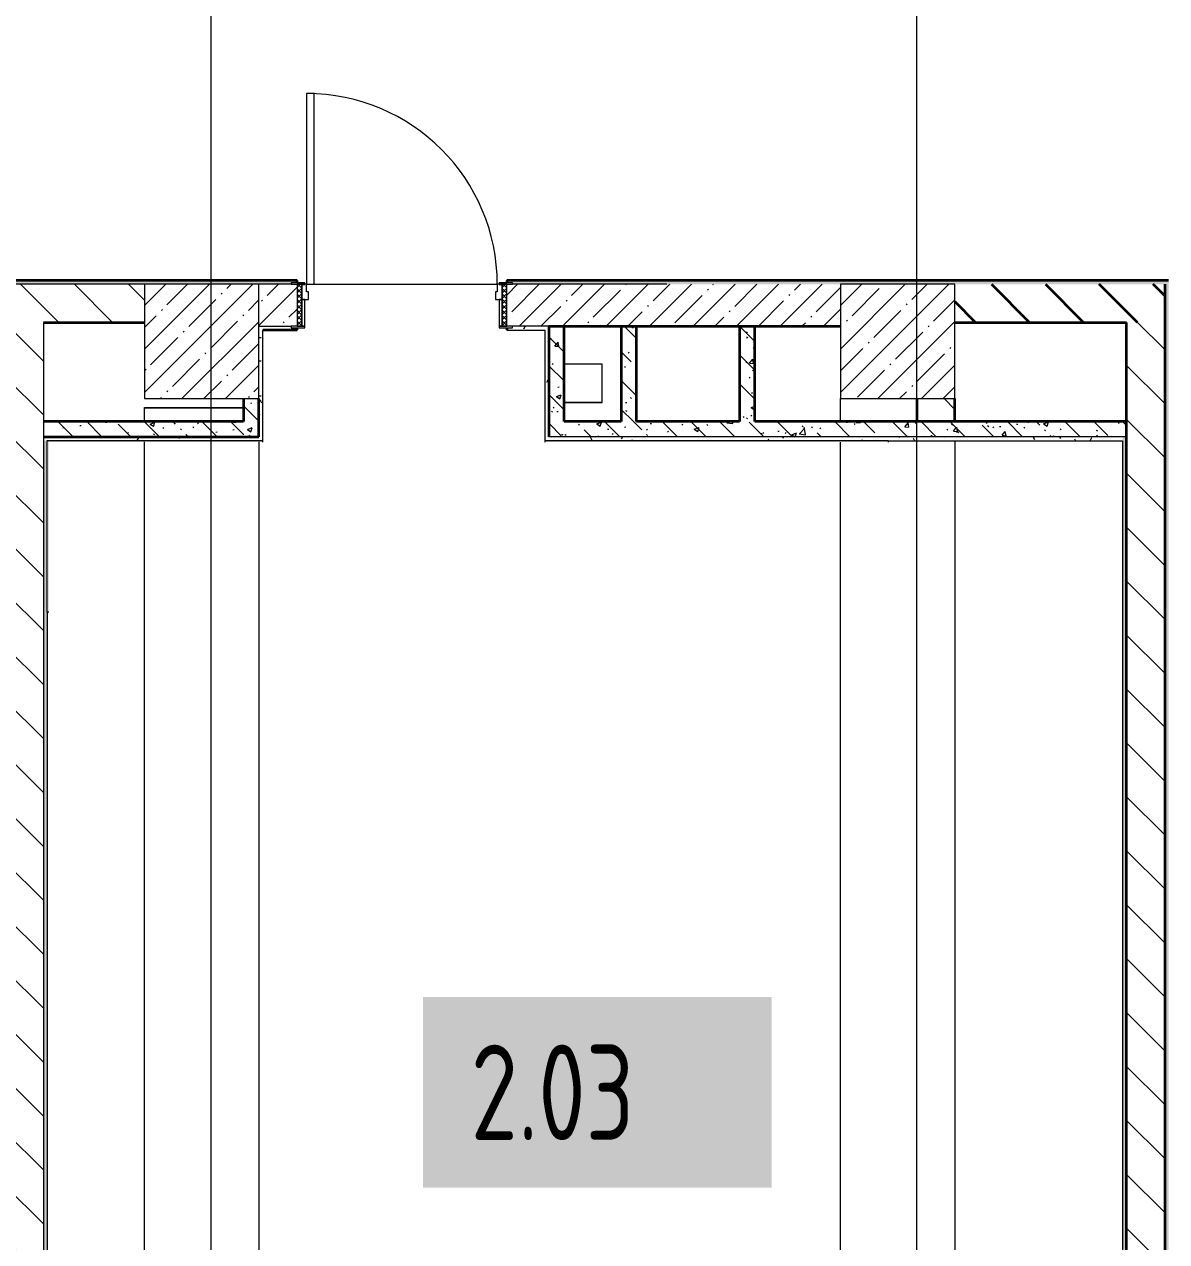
# Model space of a CAD drawing. Header units: millimetres. Extents: x 3914 to 443608, y -156176 to 78197.
# Drawn here: x 199894 to 205884, y -143099 to -136715 of the extents above; entities that cross this region are included whole.
import ezdxf

# ---------------------------------------------------------------- set-up
doc = ezdxf.new("R2010")
doc.units = ezdxf.units.MM
doc.linetypes.add('200_ШТРИХ__ш1_п0_6_', pattern=[160, 100, -60])
doc.linetypes.add('Осевая', pattern=[6350, 1270, -952.5, 3175, -952.5])
doc.layers.add('A-AREA-PATT-2', color=7, linetype='Continuous', lineweight=5, true_color=0xcde0ef, transparency=1)
for name, color, linetype, lineweight in [('A-DOOR-1', 7, 'Continuous', 5), ('A-DOOR-2', 7, '200_ШТРИХ__ш1_п0_6_', 5), ('A-DOOR-FRAM-2', 7, 'Continuous', 5), ('A-FLOR', 7, 'Continuous', 9), ('A-WALL', 7, 'Continuous', 5), ('A-WALL-1', 7, 'Continuous', 35), ('I-WALL', 7, 'Continuous', 5), ('S-COLS', 7, 'Continuous', 9), ('S-COLS-1', 7, 'Continuous', 5), ('Оси', 7, 'Continuous', 9), ('Оси-2', 7, 'Осевая', 9)]:
    doc.layers.add(name, color=color, linetype=linetype, lineweight=lineweight)
doc.layers.add('A-DOOR-FRAM-1', color=7, linetype='Continuous', lineweight=5, true_color=0xc0c0c0)
doc.layers.add('A-WALL-FNSH-1', color=9, linetype='Continuous', lineweight=5, true_color=0x808080)
doc.styles.add('СПДС', font='ГОСТ тип А.ttf', dxfattribs={"width": 0.9})
pattern_1 = [(135, (174964.42, -145977.62), (-141.4214, -141.4214), [])]
pattern_2 = [(135, (174964.42, -145977.62), (-150.8683, -150.8683), [213.36, -35.56, 7.112, -35.56]), (135, (174964.42, -145826.85), (-150.8683, -150.8683), []), (50, (174964.42, -145977.62), (255.0577, -22.3145), [26.67, -293.37]), (355, (174964.42, -145977.62), (-49.3404, 267.4791), [21.336, -234.696]), (100.451, (174985.68, -145979.48), (205.7195, 245.1636), [22.666, -249.326]), (46.184, (174964.42, -145906.5), (379.511, -58.86), [40.005, -440.055]), (96.636, (174996.05, -145911.4), (332.3634, 346.399), [33.999, -373.989]), (351.184, (174964.42, -145906.5), (332.367, 346.3953), [32.004, -352.044]), (21, (174999.98, -145924.28), (212.2602, -143.1711), [26.67, -293.37]), (326, (174999.98, -145924.28), (86.5224, 257.8632), [21.336, -234.696]), (71.451, (175017.67, -145936.2), (298.784, 114.6901), [22.666, -249.326]), (37.5, (174964.42, -145977.62), (4.32385, 118.3775), [6.706, -225.146, 6.706, -231.546, -235.585]), (37.5, (174964.42, -145977.62), (4.32385, 118.3775), [-470.103, 6.706, -228.879]), (7.5, (174964.42, -145977.62), (93.5476, 140.2533), [6.706, -129.134, 6.706, -219.812, -89.789]), (7.5, (174964.42, -145977.62), (93.5476, 140.2533), [-362.356, 6.706, -83.083]), (327.5, (174885.12, -145977.62), (189.82734, -8.0202), [6.706, -82.194, 6.706, -270.662, -368.046]), (327.5, (174885.12, -145977.62), (189.82734, -8.0202), [-366.268, 6.706, -361.34]), (317.5, (174849.56, -145977.62), (207.3811, 35.5976), [6.706, -108.864, 6.706, -177.495, -261.366]), (317.5, (174849.56, -145977.62), (207.3811, 35.5976), [-299.771, 6.706, -254.66])]
pattern_3 = [(0, (174964.42, -145977.62), (243.84, 60.96), [20.117, -162.763, 20.117, -162.763, -975.36]), (0, (174964.42, -145977.62), (243.84, 60.96), [-365.76, 20.117, -345.643, 20.117, -162.763, -426.72]), (0, (174964.42, -145977.62), (243.84, 60.96), [-914.4, 20.117, -101.803, 20.117, -284.683]), (120, (175055.86, -145947.14), (-174.71291, 180.69163), [20.117, -162.763, 20.117, -162.763, -975.36]), (120, (175055.86, -145947.14), (-174.71291, 180.69163), [-365.76, 20.117, -345.643, 20.117, -162.763, -426.72]), (120, (175055.86, -145947.14), (-174.71291, 180.69163), [-914.4, 20.117, -101.803, 20.117, -284.683]), (240, (175086.34, -145825.22), (-69.12709, -241.65163), [20.117, -162.763, 20.117, -162.763, -975.36]), (240, (175086.34, -145825.22), (-69.12709, -241.65163), [-365.76, 20.117, -345.643, 20.117, -162.763, -426.72]), (240, (175086.34, -145825.22), (-69.12709, -241.65163), [-914.4, 20.117, -101.803, 20.117, -284.683])]

# ---------------------------------------------------------------- blocks, each defined once
blk = doc.blocks.new('BSC_Колонна _Прямоугольная - 600х600-23286269-Объем проектирования 2 этажа')
at = {"layer": 'S-COLS-1'}
h = blk.add_hatch(dxfattribs=at)
h.set_pattern_fill('FP_3', color=256, style=0, pattern_type=2)
h.set_pattern_definition([(45, (-29509.74, -7600), (-114.04925, 114.04925), []), (45, (-29395.7, -7600), (-114.04925, 114.04925), [201.613, -40.323, 6.706, -33.617])])
h.paths.add_polyline_path([(-300, -300), (300, -300), (300, 300), (-300, 300), (-300, -133.9)])
for p, q in [((300, 300), (-300, 300)), ((-300, 300), (-300, -300)), ((300, -300), (300, 300)), ((-300, -300), (300, -300))]:
    blk.add_line(p, q, dxfattribs=at)
blk = doc.blocks.new('BSC_Колонна _Прямоугольная - 600х600-V296-Объем проектирования 2 этажа')
at = {"layer": 'S-COLS-1'}
h = blk.add_hatch(dxfattribs=at)
h.set_pattern_fill('FP_28', color=256, style=0, pattern_type=2)
h.set_pattern_definition([(45, (-25860, -7600), (-114.0493, 114.0493), []), (45, (-25745.95, -7600), (-114.0493, 114.0493), [201.613, -40.323, 6.706, -33.617])])
h.paths.add_polyline_path([(-300, -300), (300, -300), (300, 300), (-300, 300), (-300, 80)])
for p, q in [((300, 300), (-300, 300)), ((-300, 300), (-300, -300)), ((300, -300), (300, 300)), ((-300, -300), (300, -300))]:
    blk.add_line(p, q, dxfattribs=at)

msp = doc.modelspace()

# ---------------------------------------------------------------- hatches: boundary and pattern name
at = {"layer": 'A-AREA-PATT-2'}
h = msp.add_hatch(color=256, dxfattribs=at)
h.paths.add_polyline_path([(200018.4, -139797.6), (200022.4, -139796.2), (200022.4, -138905.6), (201144.4, -138905.6), (201144.4, -138901.6), (200018.4, -138901.6), (200018.4, -139574.7)])
h.paths.add_polyline_path([(204174.2, -138905.6), (204424.4, -138905.6), (204424.4, -138901.6), (202623.9, -138901.6), (202624.9, -138905.6), (204167.7, -138905.6)])
at = {"layer": 'A-DOOR-2'}
h = msp.add_hatch(dxfattribs=at)
h.set_pattern_fill('FP_85', color=256, style=0, pattern_type=2)
h.set_pattern_definition([(135, (203613.333, -138012.936), (-14.14214, -14.14214), []), (225, (203613.333, -138012.936), (14.14214, -14.14214), [])])
h.paths.add_polyline_path([(202399.4, -138297.6), (202424.4, -138297.6), (202424.4, -138077.6), (202399.4, -138077.6), (202399.4, -138204.4)])
at = {"layer": 'A-DOOR-FRAM-2'}
h = msp.add_hatch(dxfattribs=at)
h.set_pattern_fill('FP_86', color=256, style=0, pattern_type=2)
h.set_pattern_definition([(45, (201490.538, -138012.936), (-14.1421, 14.1421), []), (135, (201490.538, -138012.936), (-14.1421, -14.1421), [])])
h.paths.add_polyline_path([(201324.4, -138297.6), (201349.4, -138297.6), (201349.4, -138077.6), (201324.4, -138077.6), (201324.4, -138204.4)])
at = {"layer": 'A-WALL-1'}
h = msp.add_hatch(dxfattribs=at)
h.set_pattern_fill('FP_23', color=256, style=0, pattern_type=2)
h.set_pattern_definition(pattern_1)
h.paths.add_polyline_path([(205745.1, -138277.6), (205874.4, -138277.6), (205874.4, -138077.6), (204774.2, -138077.6), (204774.2, -138277.6), (205674.4, -138277.6)])
at = {"layer": 'I-WALL'}
h = msp.add_hatch(dxfattribs=at)
h.set_pattern_fill('FP_191', color=256, style=0, pattern_type=2)
h.set_pattern_definition(pattern_3)
h.paths.add_polyline_path([(202883.8, -138077.6), (205894.4, -138077.6), (205894.4, -138057.6), (202424.4, -138057.6), (202424.4, -138069.6), (202454.4, -138071.6), (202454.4, -138077.6), (202879.2, -138077.6)])
h.paths.add_polyline_path([(195924.4, -138077.6), (197894.4, -138077.6), (197894.4, -138057.6), (195174.4, -138057.6), (195174.4, -138077.6), (195844.4, -138077.6)])
h.paths.add_polyline_path([(199994.4, -138077.6), (201294.4, -138077.6), (201294.4, -138069.6), (201324.4, -138067.6), (201324.4, -138057.6), (199334.4, -138057.6), (199334.4, -138077.6), (199794.4, -138077.6)])
h = msp.add_hatch(dxfattribs=at)
h.set_pattern_fill('FP_23', color=256, style=0, pattern_type=2)
h.set_pattern_definition(pattern_1)
h.paths.add_polyline_path([(199334.4, -138277.6), (200524.4, -138277.6), (200524.4, -138077.6), (199334.4, -138077.6), (199334.4, -138204.4)])
h.paths.add_polyline_path([(197894.4, -138277.6), (197894.4, -138077.6), (197474.4, -138077.6), (197474.4, -138277.6), (197494.4, -138277.6)])
h = msp.add_hatch(dxfattribs=at)
h.set_pattern_fill('FP_1', color=256, style=0, pattern_type=2)
h.set_pattern_definition([(45, (174964.42, -145977.62), (-114.04925, 114.04925), []), (45, (175078.47, -145977.62), (-114.04925, 114.04925), [201.612, -40.322, 6.706, -33.617])])
h.paths.add_polyline_path([(202992.8, -138297.6), (204174.2, -138297.6), (204174.2, -138077.6), (202424.4, -138077.6), (202424.4, -138297.6), (202924.2, -138297.6)])
h.paths.add_polyline_path([(201324.4, -138297.6), (201324.4, -138077.6), (201124.4, -138077.6), (201124.4, -138297.6), (201294.4, -138297.6)])
h = msp.add_hatch(dxfattribs=at)
h.set_pattern_fill('FP_191', color=256, style=0, pattern_type=2)
h.set_pattern_definition(pattern_3)
h.paths.add_polyline_path([(205874.4, -145877.6), (205894.4, -145877.6), (205894.4, -138077.6), (205874.4, -138077.6), (205874.4, -145857.6)])
h = msp.add_hatch(dxfattribs=at)
h.set_pattern_fill('FP_23', color=256, style=0, pattern_type=2)
h.set_pattern_definition(pattern_1)
h.paths.add_polyline_path([(199994.4, -145877.6), (199994.4, -138277.6), (199794.4, -138277.6), (199794.4, -145877.6)])
h = msp.add_hatch(dxfattribs=at)
h.set_pattern_fill('FP_23', color=256, style=0, pattern_type=2)
h.set_pattern_definition(pattern_1)
h.paths.add_polyline_path([(205874.4, -145877.6), (205874.4, -138277.6), (205674.4, -138277.6), (205674.4, -145877.6), (205792.7, -145877.6)])
h = msp.add_hatch(dxfattribs=at)
h.set_pattern_fill('FP_191', color=256, style=0, pattern_type=2)
h.set_pattern_definition(pattern_3)
h.paths.add_polyline_path([(201125.2, -138897.6), (201144.4, -138897.6), (201144.4, -138318.6), (201124.4, -138297.6), (201124.4, -138897.6)])
h.paths.add_polyline_path([(201144.4, -138317.6), (201144.4, -138297.6), (201124.4, -138297.6), (201135.4, -138308.6)])
h = msp.add_hatch(dxfattribs=at)
h.set_pattern_fill('FP_191', color=256, style=0, pattern_type=2)
h.set_pattern_definition(pattern_3)
h.paths.add_polyline_path([(202623.4, -138317.6), (202623.7, -138297.6), (202454.4, -138297.6), (202454.4, -138305.6), (202424.4, -138305.6), (202424.4, -138317.6), (202543, -138317.6)])
h.paths.add_polyline_path([(201324.4, -138317.6), (201324.4, -138305.6), (201294.4, -138303.6), (201294.4, -138297.6), (201144.4, -138297.6), (201144.5, -138317.6), (201317.5, -138317.6)])
h = msp.add_hatch(dxfattribs=at)
h.set_pattern_fill('FP_191', color=256, style=0, pattern_type=2)
h.set_pattern_definition(pattern_3)
h.paths.add_polyline_path([(202644.4, -138877.6), (202644.4, -138297.6), (202624.4, -138297.6), (202624.4, -138877.6)])
h = msp.add_hatch(dxfattribs=at)
h.set_pattern_fill('FP_41', color=256, style=0, pattern_type=2)
h.set_pattern_definition(pattern_2)
h.paths.add_polyline_path([(202724.4, -138877.6), (202724.2, -138297.6), (202644.4, -138297.6), (202644.4, -138877.6), (202724.2, -138877.6)])
h = msp.add_hatch(dxfattribs=at)
h.set_pattern_fill('FP_41', color=256, style=0, pattern_type=2)
h.set_pattern_definition(pattern_2)
h.paths.add_polyline_path([(203104.4, -138797.6), (203104.4, -138297.6), (203024.4, -138297.6), (203024.4, -138797.6), (203074, -138797.6)])
h = msp.add_hatch(dxfattribs=at)
h.set_pattern_fill('FP_41', color=256, style=0, pattern_type=2)
h.set_pattern_definition(pattern_2)
h.paths.add_polyline_path([(203724.2, -138797.6), (203724.2, -138297.6), (203644.2, -138297.6), (203644.2, -138797.6)])
h = msp.add_hatch(dxfattribs=at)
h.set_pattern_fill('FP_41', color=256, style=0, pattern_type=2)
h.set_pattern_definition(pattern_2)
h.paths.add_polyline_path([(201044.4, -138877.6), (201124.4, -138877.6), (201124.4, -138677.6), (201044.4, -138677.6), (201044.4, -138797.6)])
h = msp.add_hatch(dxfattribs=at)
h.set_pattern_fill('FP_23', color=256, style=0, pattern_type=2)
h.set_pattern_definition(pattern_1)
h.paths.add_polyline_path([(204574.2, -138797.6), (204774.2, -138797.6), (204774.2, -138677.6), (204574.2, -138677.6), (204574.2, -138697.6)])
h = msp.add_hatch(dxfattribs=at)
h.set_pattern_fill('FP_41', color=256, style=0, pattern_type=2)
h.set_pattern_definition(pattern_2)
h.paths.add_polyline_path([(200524.4, -138877.6), (201044.4, -138877.6), (201044.4, -138797.6), (199994.4, -138797.6), (199994.4, -138877.6), (200372.2, -138877.6)])
h = msp.add_hatch(dxfattribs=at)
h.set_pattern_fill('FP_41', color=256, style=0, pattern_type=2)
h.set_pattern_definition(pattern_2)
h.paths.add_polyline_path([(205088.3, -138877.6), (205674.4, -138877.3), (205674.4, -138797.6), (202724.4, -138797.6), (202724.4, -138877.6), (204774.2, -138877.6)])
h = msp.add_hatch(dxfattribs=at)
h.set_pattern_fill('FP_191', color=256, style=0, pattern_type=2)
h.set_pattern_definition(pattern_3)
h.paths.add_polyline_path([(199994.4, -138897.6), (201124.4, -138897.6), (201124.4, -138877.6), (199994.4, -138877.6)])
h = msp.add_hatch(dxfattribs=at)
h.set_pattern_fill('FP_191', color=256, style=0, pattern_type=2)
h.set_pattern_definition(pattern_3)
h.paths.add_polyline_path([(200014.4, -145877.6), (200014.4, -138897.6), (199994.4, -138897.6), (199994.4, -145877.6)])
h = msp.add_hatch(dxfattribs=at)
h.set_pattern_fill('FP_191', color=256, style=0, pattern_type=2)
h.set_pattern_definition(pattern_3)
h.paths.add_polyline_path([(205653.4, -138897.6), (205654.4, -138877.6), (202624.4, -138877.6), (202624.4, -138897.6), (205328.7, -138897.6)])
h = msp.add_hatch(dxfattribs=at)
h.set_pattern_fill('FP_191', color=256, style=0, pattern_type=2)
h.set_pattern_definition(pattern_3)
h.paths.add_polyline_path([(205674.4, -145877.6), (205674.4, -138877.6), (205654.4, -138877.6), (205654.9, -145837.6), (205672.4, -145873.5)])

# ---------------------------------------------------------------- linework, layer by layer
at = {"layer": 'A-DOOR-1'}
for p, q in [((201374.4, -137077.6), (201374.4, -138077.6)), ((201414.4, -137077.6), (201374.4, -137077.6)), ((201414.4, -138077.6), (201414.4, -137077.6)), ((201374.4, -138077.6), (201414.4, -138077.6))]:
    msp.add_line(p, q, dxfattribs=at)
msp.add_arc((201374.4, -138077.6), 1000, 0, 90, dxfattribs=at)
at = {"layer": 'A-DOOR-FRAM-1'}
for p, q in [((201364.4, -138069.6), (201294.4, -138069.6)), ((201294.4, -138069.6), (201294.4, -138077.6)), ((201294.4, -138077.6), (201364.4, -138077.6)), ((201349.4, -138077.6), (201324.4, -138077.6)), ((201324.4, -138077.6), (201324.4, -138297.6)), ((201374.4, -138077.6), (201349.4, -138077.6)), ((201349.4, -138077.6), (201349.4, -138157.6)), ((201349.4, -138297.6), (201349.4, -138077.6)), ((201364.4, -138077.6), (201349.4, -138077.6)), ((201349.4, -138077.6), (201349.4, -138078.6)), ((201349.4, -138078.6), (201364.4, -138078.6)), ((201364.4, -138077.6), (201364.4, -138069.6)), ((201364.4, -138078.6), (201364.4, -138077.6)), ((201374.4, -138117.6), (201374.4, -138077.6)), ((202374.4, -138077.6), (202374.4, -138117.6)), ((202399.4, -138077.6), (202374.4, -138077.6)), ((202454.4, -138069.6), (202384.4, -138069.6)), ((202384.4, -138069.6), (202384.4, -138077.6)), ((202399.4, -138077.6), (202384.4, -138077.6)), ((202384.4, -138077.6), (202384.4, -138078.6)), ((202384.4, -138077.6), (202454.4, -138077.6)), ((202384.4, -138078.6), (202399.4, -138078.6)), ((202399.4, -138157.6), (202399.4, -138077.6)), ((202424.4, -138077.6), (202399.4, -138077.6)), ((202399.4, -138077.6), (202399.4, -138297.6)), ((202399.4, -138078.6), (202399.4, -138077.6)), ((202424.4, -138297.6), (202424.4, -138077.6)), ((202454.4, -138077.6), (202454.4, -138069.6)), ((201349.4, -138157.6), (201384.4, -138157.6)), ((201364.4, -138157.6), (201349.4, -138157.6)), ((201349.4, -138157.6), (201349.4, -138297.6)), ((201364.4, -138297.6), (201364.4, -138157.6)), ((201384.4, -138117.6), (201374.4, -138117.6)), ((201384.4, -138157.6), (201384.4, -138117.6)), ((202374.4, -138117.6), (202364.4, -138117.6)), ((202364.4, -138117.6), (202364.4, -138157.6)), ((202364.4, -138157.6), (202399.4, -138157.6)), ((202399.4, -138157.6), (202384.4, -138157.6)), ((202384.4, -138157.6), (202384.4, -138297.6)), ((202399.4, -138297.6), (202399.4, -138157.6)), ((201364.4, -138297.6), (201294.4, -138297.6)), ((201294.4, -138297.6), (201294.4, -138305.6)), ((201294.4, -138305.6), (201364.4, -138305.6)), ((201324.4, -138297.6), (201349.4, -138297.6)), ((201349.4, -138297.6), (201364.4, -138297.6)), ((201364.4, -138305.6), (201364.4, -138297.6)), ((202384.4, -138297.6), (202399.4, -138297.6)), ((202454.4, -138297.6), (202384.4, -138297.6)), ((202384.4, -138297.6), (202384.4, -138305.6)), ((202384.4, -138305.6), (202454.4, -138305.6)), ((202399.4, -138297.6), (202424.4, -138297.6)), ((202454.4, -138305.6), (202454.4, -138297.6))]:
    msp.add_line(p, q, dxfattribs=at)
at = {"layer": 'A-FLOR'}
for p, q in [((200372.2, -138076.7), (197894.4, -138076.7)), ((200372.2, -138077.6), (197894.4, -138077.6)), ((201374.4, -138076.7), (202374.4, -138076.7)), ((201374.4, -138077.6), (202374.4, -138077.6)), ((203263.1, -138076.7), (202454.4, -138076.7)), ((203263.1, -138077.6), (202454.4, -138077.6)), ((202924.2, -138496.7), (202724.4, -138496.7)), ((202924.2, -138497.6), (202724.4, -138497.6)), ((202924.2, -138696.7), (202924.2, -138496.7)), ((202924.2, -138697.6), (202924.2, -138497.6)), ((200524.4, -138796.7), (200524.4, -138724.2)), ((200524.4, -138724.2), (201044.4, -138724.2)), ((200524.4, -138797.6), (200524.4, -138725.1)), ((200524.4, -138725.1), (201044.4, -138725.1)), ((202724.4, -138696.7), (202924.2, -138696.7)), ((202724.4, -138697.6), (202924.2, -138697.6)), ((204174.2, -138796.7), (204174.2, -138676.7)), ((204174.2, -138676.7), (204574.2, -138676.7)), ((204174.2, -138797.6), (204174.2, -138677.6)), ((204174.2, -138677.6), (204574.2, -138677.6)), ((200524.4, -145456.7), (200524.4, -138904.7)), ((200524.4, -145457.6), (200524.4, -138905.6)), ((201124.4, -138904.7), (201124.4, -145456.7)), ((201124.4, -138905.6), (201124.4, -145457.6)), ((204174.2, -145456.7), (204174.2, -138905.8)), ((204174.2, -145457.6), (204174.2, -138906.7)), ((204774.2, -138896.7), (204774.2, -145456.7)), ((204774.2, -138897.6), (204774.2, -145457.6))]:
    msp.add_line(p, q, dxfattribs=at)
at = {"layer": 'A-WALL'}
for p, q in [((200524.4, -138077.6), (200372.2, -138077.6)), ((201294.4, -138077.6), (201124.4, -138077.6)), ((199994.4, -138277.6), (199994.4, -145877.6)), ((201124.4, -138297.6), (201294.4, -138297.6)), ((202644.4, -138297.6), (202454.4, -138297.6)), ((205674.4, -138877.6), (202644.4, -138877.6))]:
    msp.add_line(p, q, dxfattribs=at)
at = {"layer": 'A-WALL-1'}
for p, q in [((201324.4, -138057.6), (199334.4, -138057.6)), ((201324.4, -138069.6), (201324.4, -138057.6)), ((205894.4, -138057.6), (202424.4, -138057.6)), ((202424.4, -138057.6), (202424.4, -138069.6)), ((205874.4, -138077.6), (205874.4, -146227.6)), ((199994.4, -138277.6), (200524.4, -138277.6)), ((204774.2, -138277.6), (205674.4, -138277.6)), ((205674.4, -145877.6), (205674.4, -138277.6)), ((201144.4, -138317.6), (201324.4, -138317.6)), ((201324.4, -138317.6), (201324.4, -138305.6)), ((202424.4, -138305.6), (202424.4, -138317.6)), ((202644.4, -138297.6), (204174.2, -138297.6)), ((202644.4, -138297.6), (202644.4, -138877.6)), ((202724.4, -138797.6), (202724.4, -138297.6)), ((203024.4, -138297.6), (203024.4, -138797.6)), ((203104.4, -138797.6), (203104.4, -138297.6)), ((203644.2, -138297.6), (203644.2, -138797.6)), ((203724.2, -138797.6), (203724.2, -138297.6)), ((201044.4, -138677.6), (201044.4, -138797.6)), ((201124.4, -138877.6), (201124.4, -138677.6)), ((204574.2, -138677.6), (204574.2, -138797.6)), ((204774.2, -138797.6), (204774.2, -138677.6)), ((201044.4, -138797.6), (199994.4, -138797.6)), ((203024.4, -138797.6), (202724.4, -138797.6)), ((203644.2, -138797.6), (203104.4, -138797.6)), ((205674.4, -138797.6), (203724.2, -138797.6)), ((199994.4, -138877.6), (201124.4, -138877.6))]:
    msp.add_line(p, q, dxfattribs=at)
at = {"layer": 'A-WALL-FNSH-1'}
for p, q in [((201324.4, -138057.6), (201324.4, -138056.6)), ((202424.4, -138056.6), (202424.4, -138057.6)), ((201145.4, -138905.6), (201145.4, -138318.6)), ((201324.4, -138318.6), (201324.4, -138317.6)), ((202424.4, -138317.6), (202424.4, -138318.6)), ((202424.4, -138318.6), (202623.4, -138318.6)), ((202623.4, -138318.6), (202623.4, -138905.6)), ((201144.4, -138905.6), (201145.4, -138905.6)), ((202624.4, -138897.6), (202624.4, -138897.6)), ((204424.4, -138898.6), (205653.4, -138898.6)), ((205653.4, -138898.6), (205653.4, -145836.6)), ((200015.4, -145836.6), (200015.4, -139797.6))]:
    msp.add_line(p, q, dxfattribs=at)
at = {"layer": 'I-WALL'}
for p, q in [((200014.4, -138897.6), (201144.4, -138897.6)), ((200014.4, -139797.6), (200014.4, -138897.6)), ((201144.4, -138898.6), (201144.4, -138897.6)), ((202623.9, -138897.6), (204424.4, -138897.6)), ((202623.9, -138897.6), (202623.9, -138905.6)), ((204424.4, -138898.6), (204424.4, -138905.6)), ((200022.4, -139797.6), (200015.4, -139797.6))]:
    msp.add_line(p, q, dxfattribs=at)
at = {"layer": 'Оси'}
for points in [[(200874.4, -147883.9), (200874.4, -142883.9), (200874.4, -123579.5), (200874.4, -118579.5)], [(204574.4, -147883.9), (204574.4, -142883.9), (204574.4, -123579.5), (204574.4, -118579.5)]]:
    msp.add_lwpolyline(points, dxfattribs=at)
at = {"layer": 'Оси-2'}
for p, q in [((200874.4, -142882.9), (200874.4, -123578.6)), ((204574.4, -142882.9), (204574.4, -123578.6))]:
    msp.add_line(p, q, dxfattribs=at)

# ---------------------------------------------------------------- block references
at = {"layer": 'S-COLS'}
for name, p in [('BSC_Колонна _Прямоугольная - 600х600-V296-Объем проектирования 2 этажа', (200824.4, -138377.6)), ('BSC_Колонна _Прямоугольная - 600х600-23286269-Объем проектирования 2 этажа', (204474.2, -138377.6))]:
    msp.add_blockref(name, p, dxfattribs=at)

# ---------------------------------------------------------------- texts
at = {"insert": (202235, -142066.2), "char_height": 500, "width": 1327.594, "attachment_point": 1, "style": 'СПДС', "bg_fill": 1, "box_fill_scale": 1.5, "bg_fill_color": 7, "bg_fill_true_color": 16777215, "bg_fill_transparency": 0}
msp.add_mtext('2.03', dxfattribs=at)

doc.saveas('drawing.dxf')
